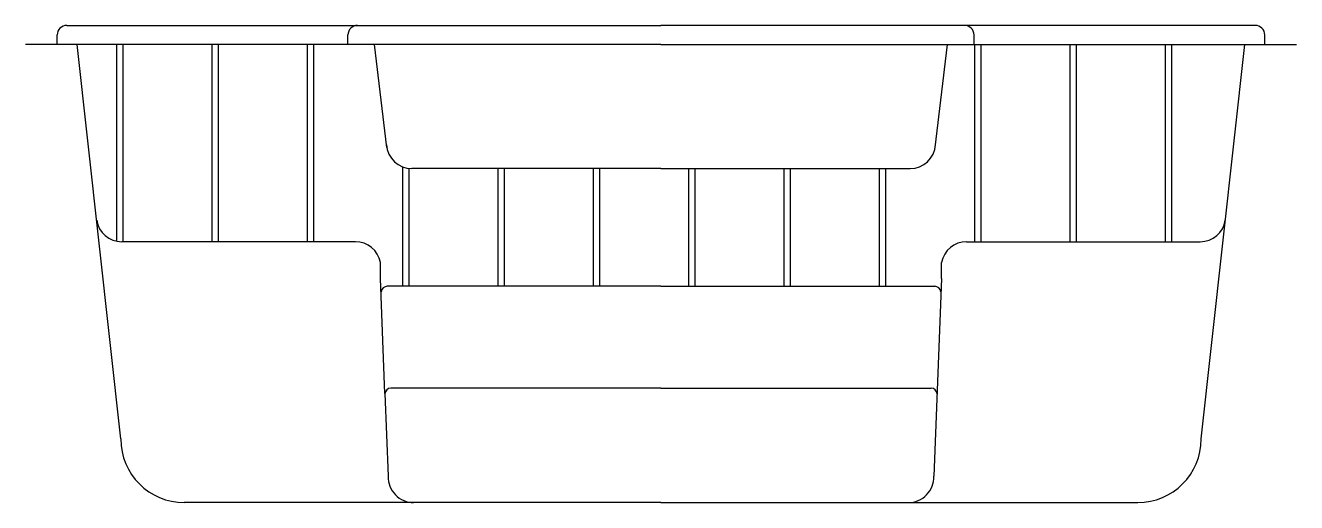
# Model space of a CAD drawing. Extents: x -1300.26 to -1296.26, y 365.31 to 366.81.
import ezdxf

# ---------------------------------------------------------------- set-up
doc = ezdxf.new("R2010")
doc.units = 0
doc.header["$LTSCALE"] = 10
doc.header["$MEASUREMENT"] = 0
doc.layers.add('Piscinas_Fibratec', color=4, linetype='CONTINUOUS')

msp = doc.modelspace()

# ---------------------------------------------------------------- linework, layer by layer
at = {"layer": 'Piscinas_Fibratec', "color": 2}
for p, q in [((-1300.1272, 366.8098), (-1298.2572, 366.8098)), ((-1296.3872, 366.8098), (-1298.2572, 366.8098)), ((-1300.1572, 366.7498), (-1300.1572, 366.7798)), ((-1299.2422, 366.7498), (-1299.2422, 366.7798)), ((-1297.2722, 366.7498), (-1297.2722, 366.7798)), ((-1296.3572, 366.7498), (-1296.3572, 366.7798)), ((-1298.2572, 366.7498), (-1300.2572, 366.7498)), ((-1298.2572, 366.7498), (-1296.2572, 366.7498))]:
    msp.add_line(p, q, dxfattribs=at)
at = {"layer": 'Piscinas_Fibratec'}
for p, q in [((-1299.9572, 365.5098), (-1300.0939, 366.7498)), ((-1299.1201, 366.4261), (-1299.1586, 366.7498)), ((-1297.3943, 366.4261), (-1297.3557, 366.7498)), ((-1296.5572, 365.5098), (-1296.4205, 366.7498)), ((-1298.2572, 366.3598), (-1299.0412, 366.3598)), ((-1298.2572, 366.3598), (-1297.4731, 366.3598)), ((-1299.9438, 366.1298), (-1299.9539, 366.1298)), ((-1299.2189, 366.1298), (-1299.9438, 366.1298)), ((-1297.2955, 366.1298), (-1296.5706, 366.1298)), ((-1296.5706, 366.1298), (-1296.5604, 366.1298)), ((-1299.1402, 366.0145), (-1299.1402, 366.0645)), ((-1297.3741, 366.0145), (-1297.3741, 366.0645)), ((-1299.1258, 365.6522), (-1299.1402, 366.0145)), ((-1297.3741, 366.0145), (-1297.3989, 365.3923)), ((-1299.1168, 365.9898), (-1299.1184, 365.9898)), ((-1299.1184, 365.9898), (-1299.1184, 365.9898)), ((-1299.1122, 365.9898), (-1299.1168, 365.9898)), ((-1298.2572, 365.9898), (-1299.1122, 365.9898)), ((-1298.2572, 365.9898), (-1297.4022, 365.9898)), ((-1297.4022, 365.9898), (-1297.3976, 365.9898)), ((-1297.3976, 365.9898), (-1297.3959, 365.9898)), ((-1297.3959, 365.9898), (-1297.3959, 365.9898)), ((-1299.1258, 365.6522), (-1299.1155, 365.3923)), ((-1299.1053, 365.6698), (-1299.1074, 365.6698)), ((-1298.2572, 365.6698), (-1299.1053, 365.6698)), ((-1299.1053, 365.6698), (-1299.1053, 365.6698)), ((-1298.2572, 365.6698), (-1297.4091, 365.6698)), ((-1297.4091, 365.6698), (-1297.4091, 365.6698)), ((-1297.4091, 365.6698), (-1297.4069, 365.6698)), ((-1298.2572, 365.3098), (-1299.7572, 365.3098)), ((-1298.2572, 365.3098), (-1296.7572, 365.3098))]:
    msp.add_line(p, q, dxfattribs=at)
at = {"layer": 'Piscinas_Fibratec', "color": 1}
for p, q in [((-1299.9707, 366.7498), (-1299.9707, 366.1316)), ((-1299.9507, 366.7498), (-1299.9507, 366.1298)), ((-1299.6707, 366.7498), (-1299.6707, 366.1298)), ((-1299.6507, 366.7498), (-1299.6507, 366.1298)), ((-1299.3707, 366.7498), (-1299.3707, 366.1298)), ((-1299.3507, 366.7498), (-1299.3507, 366.1298)), ((-1297.2707, 366.7498), (-1297.2707, 366.1298)), ((-1297.2507, 366.7498), (-1297.2507, 366.1298)), ((-1296.9707, 366.7498), (-1296.9707, 366.1298)), ((-1296.9507, 366.7498), (-1296.9507, 366.1298)), ((-1296.6707, 366.7498), (-1296.6707, 366.1298)), ((-1296.6507, 366.7498), (-1296.6507, 366.1298)), ((-1299.0707, 366.3654), (-1299.0707, 365.9898)), ((-1299.0507, 366.3604), (-1299.0507, 365.9898)), ((-1298.7707, 366.3598), (-1298.7707, 365.9898)), ((-1298.7507, 366.3598), (-1298.7507, 365.9898)), ((-1298.4707, 366.3598), (-1298.4707, 365.9898)), ((-1298.4507, 366.3598), (-1298.4507, 365.9898)), ((-1298.1707, 366.3598), (-1298.1707, 365.9898)), ((-1298.1507, 366.3598), (-1298.1507, 365.9898)), ((-1297.8707, 366.3598), (-1297.8707, 365.9898)), ((-1297.8507, 366.3598), (-1297.8507, 365.9898)), ((-1297.5707, 366.3598), (-1297.5707, 365.9898)), ((-1297.5507, 366.3598), (-1297.5507, 365.9898))]:
    msp.add_line(p, q, dxfattribs=at)
at = {"layer": 'Piscinas_Fibratec', "color": 2}
for centre, start, end in [((-1300.1272, 366.7798), 90, 180), ((-1299.2122, 366.7798), 90, 180), ((-1297.3022, 366.7798), 0, 90), ((-1296.3872, 366.7798), 0, 90)]:
    msp.add_arc(centre, 0.03, start, end, dxfattribs=at)
at = {"layer": 'Piscinas_Fibratec'}
for centre, radius, start, end in [((-1299.0412, 366.4398), 0.08, 183.7047, 270), ((-1297.4731, 366.4398), 0.08, 270, 356.2953), ((-1299.9539, 366.2098), 0.08, 188.8942, 270), ((-1296.5604, 366.2098), 0.08, 270, 351.1058), ((-1299.2189, 366.0498), 0.08, 10.6045, 90), ((-1297.2955, 366.0498), 0.08, 90, 169.3955), ((-1299.1184, 365.9698), 0.02, 90, 171.5168), ((-1297.3959, 365.9698), 0.02, 8.4832, 90), ((-1299.1059, 365.6499), 0.02, 94.2184, 176.1933), ((-1297.4084, 365.6499), 0.02, 3.8067, 85.7816), ((-1299.7572, 365.5098), 0.2, 180, 270), ((-1296.7572, 365.5098), 0.2, 270, 0), ((-1299.0355, 365.3898), 0.08, 178.1786, 270), ((-1297.4788, 365.3898), 0.08, 270, 1.8214)]:
    msp.add_arc(centre, radius, start, end, dxfattribs=at)

doc.saveas('drawing.dxf')
